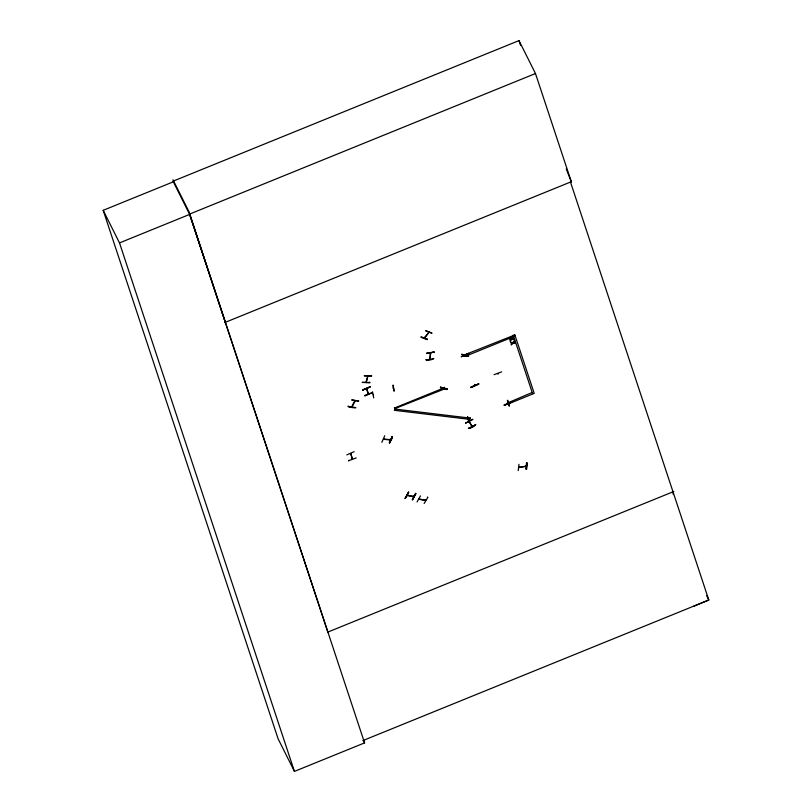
<?xml version="1.0" encoding="UTF-8"?>
<svg xmlns="http://www.w3.org/2000/svg" width="812" height="812" viewBox="0 0 812 812"><rect width="100%" height="100%" fill="white"/><g stroke="black" fill="none" stroke-linecap="round" stroke-linejoin="round"><path stroke-width="1.22" d="M366.009 382.411L367.866 376.088M518.98 464.322L518.198 470.615M518.797 467.347L519.619 467.458L519.477 466.87M525.425 466.108L526.298 466.058M527.069 463.002L526.501 462.799L526.257 469.336L527.059 462.992L526.683 469.255M526.125 469.062L526.683 463.013M426.635 353.545L434.318 352.043L426.523 353.25M429.802 359.198L430.33 352.987M430.614 353.027L430.177 359.097M425.995 359.564C425.742 361.898 434.349 358.914 433.649 358.407M405.31 498.426L408.69 492.153L405.279 498.426M420.504 495.909L417.043 501.958M369.704 382.208L369.734 382.838L362.264 382.279M443.971 388.258L444.245 387.233M464.677 355.9L464.951 355.605M514.514 334.585L515.082 336.087L465.509 356.224L464.951 355.331L465.398 355.717M467.56 416.729L469.052 422.565L467.509 416.475M373.215 394.906L373.459 394.439M393.515 388.4L392.886 387.963M424.26 338.107L428.969 332.281L428.523 332.89M366.466 388.643L368.283 394.206M352.114 458.607L352.56 459.064L350.693 453.441L352.256 459.176L351.921 458.212M367.958 393.312L368.496 393.627L368.212 393.201M475.05 384.807L475.223 385.243M348.145 406.568C365.715 408.477 347.78 408.172 348.196 406.01M366.253 382.482L367.745 376.22M351.687 406.782L352.266 406.264L351.89 406.964M354.915 401.341C355.463 398.053 347.049 417.033 355.28 400.732M355.22 400.844L354.956 401.372M468.666 419.357L469.417 419.337L468.585 419.672M447.138 389.557C432.329 383.731 446.103 391.455 447.229 388.958M444.002 388.166L444.641 387.639L444.245 388.309M444.59 387.781L444.316 388.207M465.063 355.494L464.667 356.032M465.246 355.697L464.89 356.174M381.843 442.327L384.726 435.76M384.249 438.815L384.157 439.038M389.993 439.921L389.841 439.353M389.425 443.058C393.627 431.121 393.12 438.703 389.293 442.784M392.176 436.673L389.476 443.017L392.44 436.704M421.002 337.295L427.224 339.66L427.345 339.051M421.093 336.767L427.416 339.335M470.168 417.733L469.823 419.378L394.388 410.314L394.947 409.075L394.378 407.573M424.3 338.046L424.798 337.193M428.888 332.382L424.473 338.188M358.569 401.229L351.687 399.92L358.762 400.986M405.015 498.406L408.598 491.97M407.736 495.056L407.685 495.614M413.907 496.792L413.42 496.416M415.988 493.584L412.273 499.806L415.511 493.28M415.734 493.544L412.648 499.867M425.072 500.466L424.909 499.816M424.138 503.511L427.853 497.35L427.335 497.015M472.269 426.483L469.174 421.489L471.924 426.625M461.906 354.58L468.676 356.123L461.764 354.306M440.591 387.689L440.672 387.07M526.44 466.311L518.949 467.57M371.703 375.986L364.162 375.794L371.602 375.794M368.587 394.165L366.73 388.542M497.817 373.611L497.969 374.088M508.058 403.493L507.683 402.61M373.753 397.931L372.505 391.8M518.959 467.286L526.46 466.098M509.276 338.553L511.682 338.949L513.326 337.203L512.007 338.736M510.037 340.867L511.804 339.426L514.108 339.548L513.823 338.817M510.484 342.207L512.89 342.603L514.544 340.857L513.214 342.39M511.113 344.095L511.387 344.795L513.011 343.08L515.315 343.202L515.031 342.471M510.18 341.142L511.205 339.091M512.413 342.745L511.387 344.795M390.673 439.718L383.792 439.028M390.714 439.992L383.528 439.302M407.137 495.249L407.888 495.34M425.62 500.527L418.85 499.228M425.945 330.697L431.822 333.113M425.752 330.931L431.862 333.093M407.299 495.239L414.008 496.518L413.085 496.081M413.795 496.792L407.106 495.503L407.614 495.269M419.033 498.994L425.721 500.243M465.591 423.001L472.716 419.276M465.672 423.184L472.807 419.449M566.228 168.876L571.293 181.726L570.481 182.061L708.815 600.007L693.793 606.199M571.323 181.797L535.484 73.527L518.99 40.6L173.027 181.198L189.653 214.398L364.578 742.889L294.431 771.4L278.11 738.808L103.185 210.318L173.342 181.807M535.484 73.527L189.521 214.124L327.855 632.081L673.818 491.483M103.185 210.318L119.506 242.91L189.653 214.398M224.518 322.648L571.293 181.726M362.771 389.78L370.211 386.766L362.883 390.105M362.832 389.993L370.272 386.969M364.608 395.464L372.18 392.714L364.842 396.033M464.951 354.722L514.869 334.93L534.215 393.384L507.977 404.041L507.409 402.539M394.581 407.989L444.154 387.842L444.509 388.938L394.744 408.669M346.805 454.893L354.184 451.665M356.235 457.887L348.724 460.678M362.852 740.605L708.815 600.007L706.582 595.551M468.676 353.403L461.338 356.722L468.676 353.413M461.297 356.61L468.747 353.616M501.633 371.866L494.092 374.677M475.081 384.786L474.908 385.436M478.847 384.167C464.291 389.567 472.554 387.913 478.633 383.619M507.865 400.397L509.276 406.223L507.327 400.296M504.303 405.421L511.651 402.133L504.069 404.853M511.519 401.869L504.303 405.442M468.697 419.652L469.336 419.368M393.079 385.233L394.084 391.211L393.109 385.264M426.604 353.433L434.166 352.103M433.76 358.691L426.107 359.889M362.355 382.462L369.795 382.452M507.754 403.686L508.332 403.3M512.149 339.01L513.955 339.091M509.428 339.01L511.337 339.365M513.357 342.664L515.163 342.745M510.636 342.664L512.555 343.019M392.49 436.744L391.952 436.43M394.947 409.075L470.371 418.139M498.101 373.479L498.111 373.713M474.858 385.365L474.543 384.462M468.494 356.346L461.805 354.286M507.652 403.797L507.977 403.036M513.214 335.112L532.56 393.566M513.194 336.929L513.468 337.63M514.402 340.583L514.686 341.284M532.195 392.47L507.622 402.945L507.977 404.041M471.183 386.603L471.417 387.192M475.538 424.473C476.603 425.407 468.565 429.609 468.412 428.208M469.184 418.809L469.417 419.337M348.571 460.363L348.815 460.942M172.997 179.787L189.176 212.105L225.33 322.323M363.451 740.645L364.578 742.889M478.745 383.863L471.325 386.918M518.99 40.6L520.583 45.411M465.154 355.128L465.509 356.224M119.506 242.91L294.431 771.4M673.006 491.818L673.189 494.234M440.754 387.354L447.3 389.242L440.754 387.354M475.659 424.717L468.554 428.482L475.68 424.747"/></g></svg>
